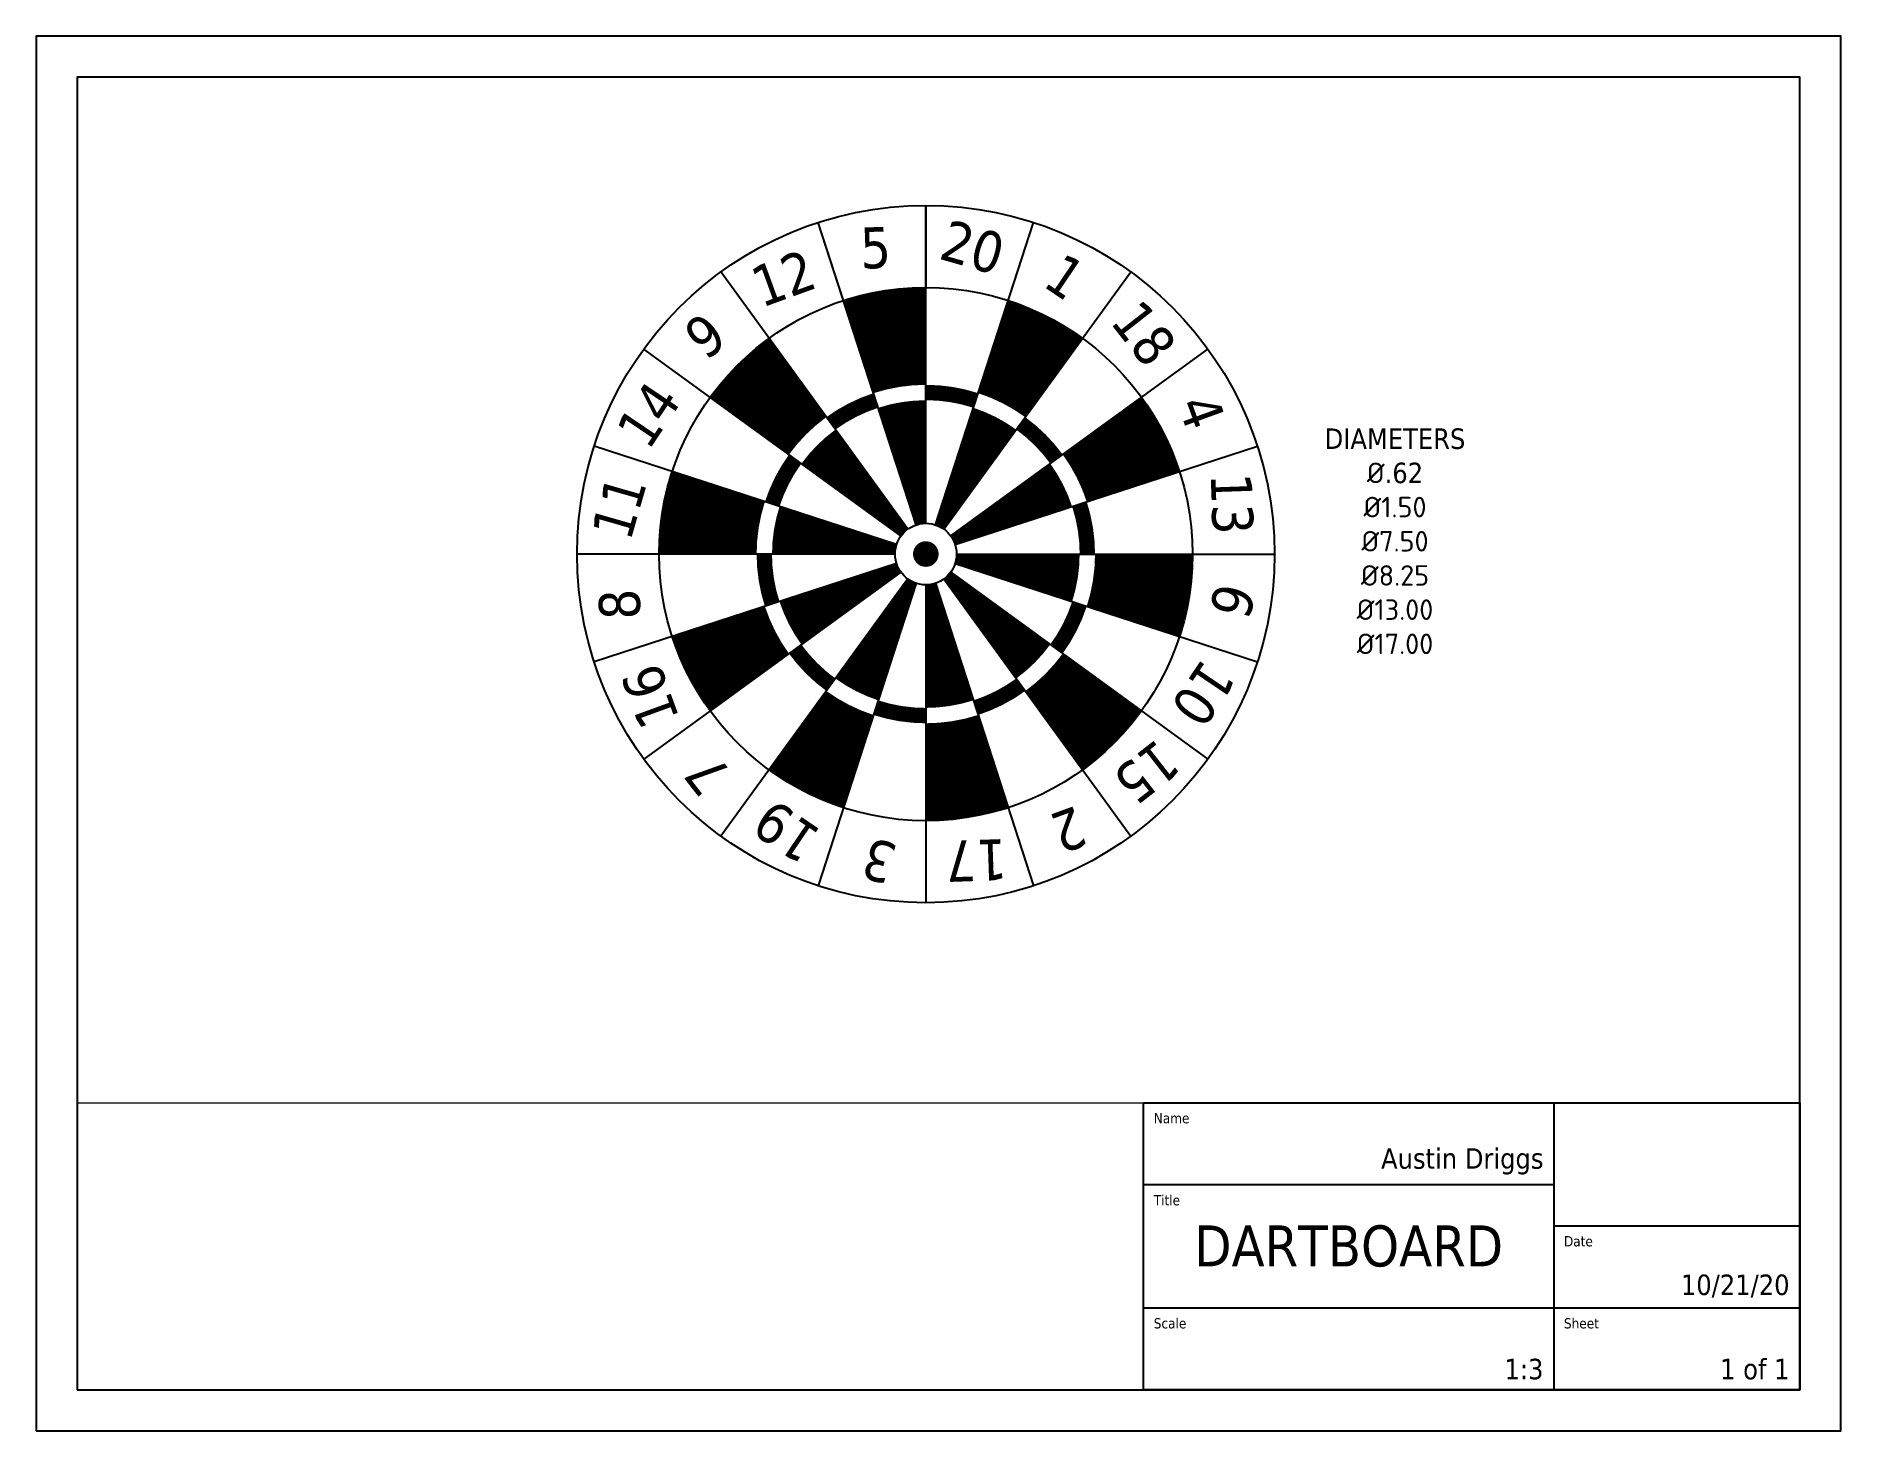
# Paper-space layout 'Layout1' of a CAD drawing. Header units: inches. Extents: x -0.3 to 10.7, y -0.3 to 8.2.
# The model-space entities are those that its viewports show. They can reach past a viewport. Long polylines and large blocks are cut down to what shows.
import ezdxf
from ezdxf.enums import TextEntityAlignment as Align

# ---------------------------------------------------------------- set-up
doc = ezdxf.new("R2010")
doc.units = ezdxf.units.IN
doc.header["$MEASUREMENT"] = 0
doc.layers.get('Defpoints').update_dxf_attribs({"color": 254})
doc.layers.add('title', color=7, linetype='Continuous')
doc.styles.add('TAHOMA.0625', font='tahoma.ttf', dxfattribs={"height": 0.0625})
doc.styles.add('TAHOMA.125', font='tahoma.ttf', dxfattribs={"height": 0.125})
doc.styles.add('TAHOMA.25', font='tahoma.ttf', dxfattribs={"height": 0.25})

msp = doc.modelspace()

# ---------------------------------------------------------------- linework, layer by layer
for p, q in [((8.5, 9.25), (8.5, 17)), ((8.5, 17), (8.5, 15)), ((8.268, 9.213), (5.873, 16.584)), ((6.491, 14.682), (5.873, 16.584)), ((8.732, 9.213), (11.127, 16.584)), ((8.059, 9.107), (3.504, 15.377)), ((8.941, 9.107), (13.496, 15.377)), ((7.893, 8.941), (1.623, 13.496)), ((9.107, 8.941), (15.377, 13.496)), ((7.787, 8.732), (0.416, 11.127)), ((9.213, 8.732), (16.584, 11.127)), ((7.75, 8.5), (0, 8.5)), ((9.25, 8.5), (17, 8.5)), ((7.787, 8.268), (0.416, 5.873)), ((7.893, 8.059), (1.623, 3.504)), ((9.107, 8.059), (15.377, 3.504)), ((9.213, 8.268), (16.584, 5.873)), ((8.059, 7.893), (3.504, 1.623)), ((8.268, 7.787), (5.873, 0.416)), ((8.5, 7.75), (8.5, 0)), ((8.732, 7.787), (11.127, 0.416)), ((8.941, 7.893), (13.496, 1.623))]:
    msp.add_line(p, q)
for points, const_width in [([(8.5, 13.812, 0.078702), (6.858, 13.552)], 2.375), ([(11.623, 12.798, 0.078702), (10.142, 13.552)], 2.375), ([(5.377, 12.798, 0.078702), (4.202, 11.623, 0.078702)], 2.375), ([(13.552, 10.142, 0.078702), (12.798, 11.623)], 2.375), ([(7.283, 12.245, 0.078702), (6.186, 11.686)], 0.375), ([(9.717, 12.245, 0.078702), (8.5, 12.438)], 0.375), ([(8.5, 10.75, 0.078702), (7.805, 10.64, 0.078702)], 3), ([(9.823, 10.32, 0.078702), (9.195, 10.64)], 3), ([(7.177, 10.32, 0.078702), (6.68, 9.823)], 3), ([(11.686, 10.814, 0.078702), (10.814, 11.686)], 0.375), ([(3.448, 10.142, 0.078702), (3.188, 8.5)], 2.375), ([(5.314, 10.814, 0.078702), (4.755, 9.717)], 0.375), ([(10.64, 9.195, 0.078702), (10.32, 9.823)], 3), ([(6.36, 9.195, 0.078702), (6.25, 8.5)], 3), ([(10.64, 7.805, 0.078702), (10.75, 8.5)], 3), ([(12.438, 8.5, 0.078702), (12.245, 9.717)], 0.375), ([(13.552, 6.858, 0.078702), (13.812, 8.5)], 2.375), ([(6.36, 7.805, 0.078702), (6.68, 7.177)], 3), ([(4.562, 8.5, 0.078702), (4.755, 7.283)], 0.375), ([(9.823, 6.68, 0.078702), (10.32, 7.177)], 3), ([(3.448, 6.858, 0.078702), (4.202, 5.377)], 2.375), ([(7.177, 6.68, 0.078702), (7.805, 6.36)], 3), ([(8.5, 6.25, 0.078702), (9.195, 6.36)], 3), ([(11.686, 6.186, 0.078702), (12.245, 7.283)], 0.375), ([(5.314, 6.186, 0.078702), (6.186, 5.314, 0.078702)], 0.375), ([(11.623, 4.202, 0.078702), (12.798, 5.377)], 2.375), ([(5.377, 4.202, 0.078702), (6.858, 3.448)], 2.375), ([(9.717, 4.755, 0.078702), (10.814, 5.314)], 0.375), ([(7.283, 4.755, 0.078702), (8.5, 4.562)], 0.375), ([(8.5, 3.188, 0.078702), (10.142, 3.448)], 2.375)]:
    msp.add_lwpolyline(points, format="xyb", dxfattribs=dict(const_width=const_width))
at = {"const_width": 0.312}
msp.add_lwpolyline([(8.344, 8.5, 1), (8.656, 8.5, 1)], format="xyb", close=True, dxfattribs=at)
for radius in [8.5, 6.5, 0.75]:
    msp.add_circle((8.5, 8.5), radius)

# ---------------------------------------------------------------- texts
at = {"style": 'TAHOMA.25'}
for s, rotation, p in [('5', 2, (7.291, 15.47)), ('20', 344, (9.504, 15.502)), ('12', 20, (5.196, 14.755)), ('1', 326, (11.619, 14.85)), ('18', 308, (13.428, 13.575)), ('9', 38, (3.425, 13.428)), ('14', 56, (2.15, 11.619)), ('4', 290, (14.755, 11.804)), ('11', 74, (1.498, 9.504)), ('13', 272, (15.47, 9.709)), ('8', 92, (1.53, 7.291)), ('6', 254, (15.502, 7.496)), ('16', 110, (2.245, 5.196)), ('10', 236, (14.85, 5.381)), ('15', 218, (13.575, 3.572)), ('7', 128, (3.572, 3.425)), ('19', 146, (5.381, 2.15)), ('2', 200, (11.804, 2.245)), ('3', 164, (7.496, 1.498)), ('17', 182, (9.709, 1.53))]:
    msp.add_text(s, height=1, rotation=rotation, dxfattribs=at).set_placement(p, align=Align.CENTER)
at = {"insert": (19.938, 8.812), "char_height": 0.5, "width": 5.625, "attachment_point": 5, "style": 'TAHOMA.25'}
msp.add_mtext('\\pxqc;DIAMETERS\\P{\\fISOCPEUR|b0|i0|c0|p34;%%C}.62\\P{\\fISOCPEUR|b0|i0|c0|p34;%%C1.50\\P%%C7.50\\P%%C8.25\\P%%C13.00\\P%%C17.00}', dxfattribs=at)

psp = doc.layouts.get("Layout1")

# ---------------------------------------------------------------- linework, layer by layer
at = {"layer": 'title'}
for p, q in [((9, 1.75), (9, 0)), ((9, 1.25), (6.5, 1.25)), ((9, 1), (10.5, 1)), ((6.5, 0.5), (10.5, 0.5))]:
    psp.add_line(p, q, dxfattribs=at)
for points in [[(-0.25, -0.25), (10.75, -0.25), (10.75, 8.25), (-0.25, 8.25)], [(0, 0), (10.5, 0), (10.5, 8), (0, 8)], [(6.5, 1.75), (10.5, 1.75), (10.5, 0), (6.5, 0)]]:
    psp.add_lwpolyline(points, close=True, dxfattribs=at)

# ---------------------------------------------------------------- texts
at = {"layer": 'title', "width": 2.5}
for s, insert, char_height, attachment_point, style in [('Name', (6.562, 1.687), 0.0625, 1, 'TAHOMA.0625'), ('Austin Driggs', (8.937, 1.312), 0.125, 9, 'TAHOMA.125'), ('Title', (6.562, 1.187), 0.0625, 1, 'TAHOMA.0625'), ('DARTBOARD', (7.75, 0.875), 0.25, 5, 'TAHOMA.25'), ('Date', (9.062, 0.937), 0.0625, 1, 'TAHOMA.0625'), ('10/21/20', (10.437, 0.562), 0.125, 9, 'TAHOMA.125'), ('Scale', (6.562, 0.437), 0.0625, 1, 'TAHOMA.0625'), ('Sheet', (9.062, 0.437), 0.0625, 1, 'TAHOMA.0625'), ('1:3', (8.937, 0.062), 0.125, 9, 'TAHOMA.125'), ('1 of 1', (10.437, 0.062), 0.125, 9, 'TAHOMA.125')]:
    psp.add_mtext(s, dxfattribs=dict(at, insert=insert, char_height=char_height, attachment_point=attachment_point, style=style))

# ---------------------------------------------------------------- viewports
at = {"layer": 'Defpoints', "view_target_point": (14.279, 8.461)}
psp.add_viewport(center=(5.25, 4.875), size=(10.5, 6.25), view_center_point=(-5.47, -0.835), view_height=25, dxfattribs=at)

doc.saveas('drawing.dxf')
